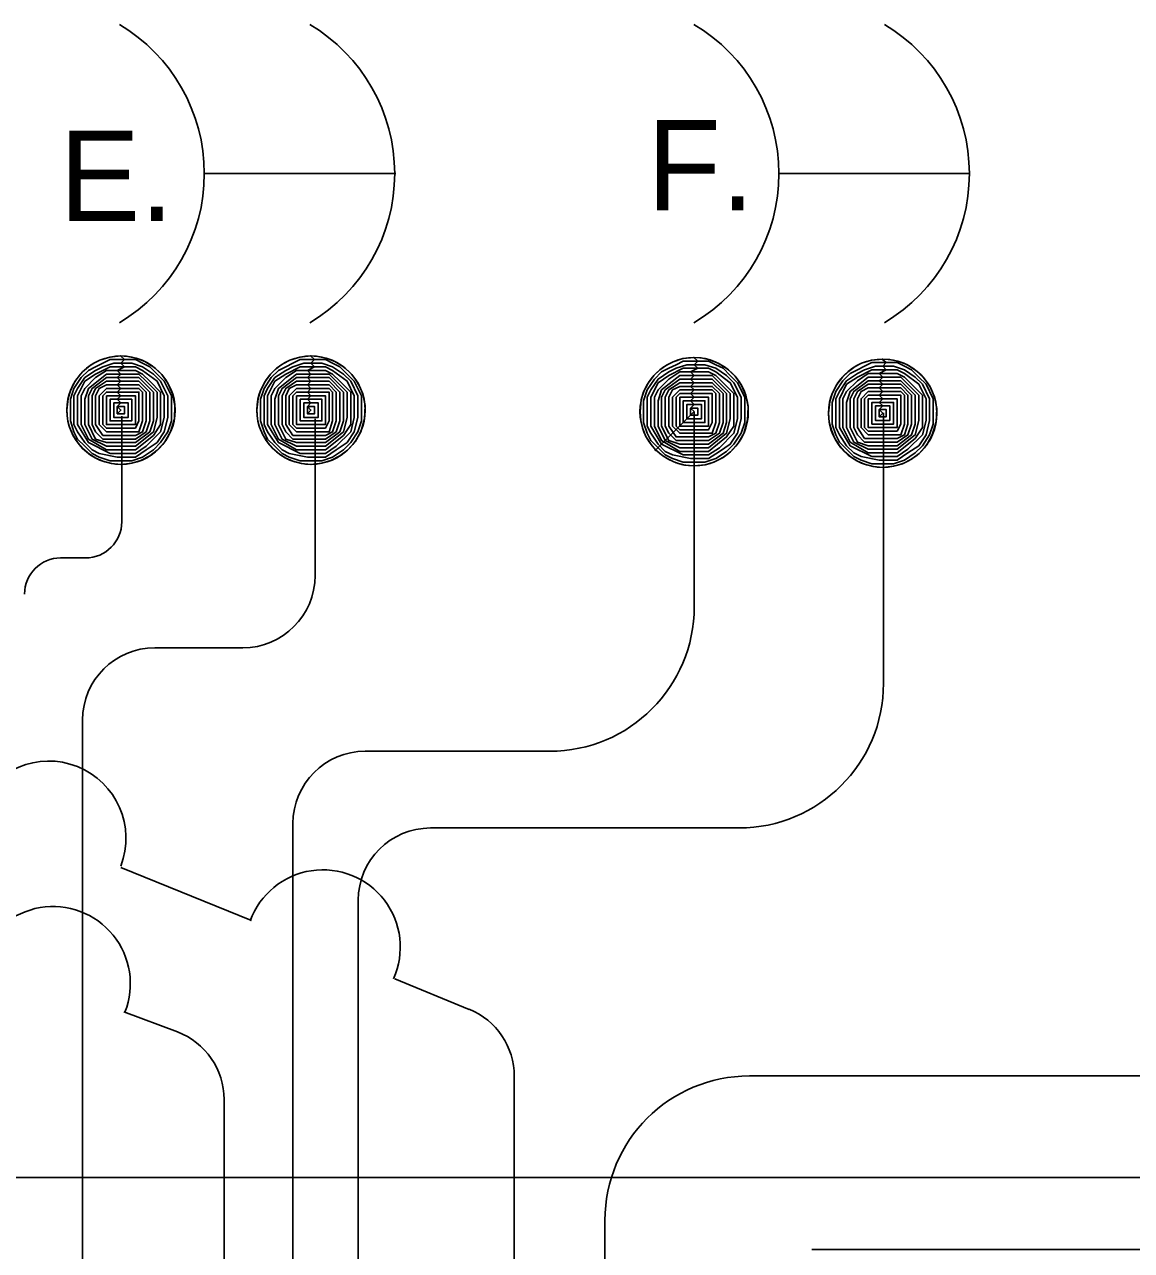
# Model space of a CAD drawing. Extents: x 60923 to 61603, y 43007 to 43447.
# Drawn here: x 61112.25 to 61141.68, y 43160.26 to 43192.85 of the extents above; entities that cross this region are included whole.
import ezdxf

# ---------------------------------------------------------------- set-up
doc = ezdxf.new("R2010")
doc.units = 0
for name, color, linetype in [('Design_EX_Roadway Notes', 7, 'Continuous'), ('Lighting_EX_Above Ground Items', 7, 'Continuous'), ('Signals_PR_Detector Loop', 7, 'Continuous')]:
    doc.layers.add(name, color=color, linetype=linetype)

msp = doc.modelspace()

# ---------------------------------------------------------------- linework, layer by layer
at = {"layer": 'Lighting_EX_Above Ground Items'}
for p, q in [((61066.857, 43162.203), (61169.19, 43162.203)), ((61133.184, 43160.282), (61171.111, 43160.282))]:
    msp.add_line(p, q, dxfattribs=at)
at = {"layer": 'Signals_PR_Detector Loop'}
for p, q in [((61117.031, 43188.886), (61122.123, 43188.886)), ((61132.308, 43188.886), (61137.382, 43188.886)), ((61114.835, 43182.436), (61114.835, 43179.63)), ((61130.055, 43182.554), (61130.055, 43177.371)), ((61135.088, 43182.526), (61135.088, 43175.332)), ((61119.975, 43182.363), (61119.975, 43178.201)), ((61113.875, 43178.67), (61113.209, 43178.67)), ((61118.055, 43176.281), (61115.714, 43176.281)), ((61113.793, 43174.36), (61113.793, 43109.513)), ((61126.214, 43173.53), (61121.308, 43173.53)), ((61119.387, 43171.609), (61119.387, 43117.437)), ((61131.247, 43171.491), (61123.044, 43171.491)), ((61114.808, 43170.443), (61118.283, 43169.028)), ((61121.123, 43169.571), (61121.123, 43118.992)), ((61122.093, 43167.478), (61124.072, 43166.67)), ((61114.891, 43166.606), (61116.313, 43166.071)), ((61125.27, 43164.892), (61125.27, 43124.453)), ((61162.515, 43164.901), (61131.522, 43164.901)), ((61117.554, 43164.273), (61117.554, 43115.707)), ((61127.681, 43161.059), (61127.681, 43126.639))]:
    msp.add_line(p, q, dxfattribs=at)
for points in [[(61114.811, 43184.037), (61114.515, 43184.007), (61114.253, 43183.924), (61114.077, 43183.836), (61113.901, 43183.711), (61113.74, 43183.558), (61113.591, 43183.36), (61113.471, 43183.119), (61113.406, 43182.909), (61113.373, 43182.596), (61113.392, 43182.359), (61113.445, 43182.144), (61113.53, 43181.941), (61113.672, 43181.72), (61113.787, 43181.586), (61113.976, 43181.426), (61114.143, 43181.323), (61114.33, 43181.241), (61114.563, 43181.179), (61114.811, 43181.156), (61115.104, 43181.187), (61115.339, 43181.256), (61115.579, 43181.379), (61115.78, 43181.53), (61115.984, 43181.758), (61116.133, 43182.021), (61116.234, 43182.368), (61116.248, 43182.725), (61116.187, 43183.032), (61116.063, 43183.314), (61115.898, 43183.544), (61115.69, 43183.741), (61115.451, 43183.891), (61115.219, 43183.98), (61114.995, 43184.027), (61114.8, 43184.037), (61114.908, 43183.942), (61114.812, 43183.942), (61114.716, 43183.942), (61114.62, 43183.942), (61114.524, 43183.942), (61114.332, 43183.847), (61114.139, 43183.75), (61113.947, 43183.655), (61113.755, 43183.463), (61113.563, 43183.174), (61113.468, 43182.886), (61113.468, 43182.502), (61113.468, 43182.31), (61113.563, 43182.021), (61113.66, 43181.829), (61113.852, 43181.637), (61114.044, 43181.445), (61114.236, 43181.35), (61114.524, 43181.253), (61114.812, 43181.253), (61115.1, 43181.253), (61115.389, 43181.35), (61115.676, 43181.542), (61115.868, 43181.734), (61116.06, 43182.021), (61116.157, 43182.31), (61116.157, 43182.598), (61116.157, 43182.982), (61115.965, 43183.366), (61115.773, 43183.558), (61115.581, 43183.75), (61115.389, 43183.847), (61115.197, 43183.942), (61115.005, 43183.942), (61114.908, 43183.942), (61114.812, 43183.847), (61114.62, 43183.847), (61114.332, 43183.75), (61114.139, 43183.655), (61113.852, 43183.463), (61113.66, 43183.174), (61113.563, 43182.982), (61113.563, 43182.213), (61113.66, 43182.021), (61113.852, 43181.734), (61114.044, 43181.542), (61114.236, 43181.445), (61114.716, 43181.35), (61115.197, 43181.35), (61115.484, 43181.542), (61115.773, 43181.734), (61115.965, 43182.021), (61116.06, 43182.405), (61116.06, 43182.982), (61115.868, 43183.366), (61115.676, 43183.558), (61115.389, 43183.75), (61115.1, 43183.847), (61114.812, 43183.847), (61114.908, 43183.75), (61114.524, 43183.75), (61114.139, 43183.558), (61113.852, 43183.366), (61113.66, 43182.982), (61113.66, 43182.213)], [(61119.865, 43184.037), (61119.567, 43184.007), (61119.305, 43183.924), (61119.132, 43183.836), (61118.953, 43183.711), (61118.793, 43183.558), (61118.645, 43183.36), (61118.524, 43183.119), (61118.46, 43182.909), (61118.427, 43182.596), (61118.445, 43182.359), (61118.499, 43182.144), (61118.584, 43181.941), (61118.725, 43181.72), (61118.84, 43181.586), (61119.029, 43181.426), (61119.195, 43181.323), (61119.384, 43181.241), (61119.616, 43181.179), (61119.865, 43181.156), (61120.157, 43181.187), (61120.391, 43181.256), (61120.633, 43181.379), (61120.833, 43181.53), (61121.039, 43181.758), (61121.187, 43182.021), (61121.288, 43182.368), (61121.302, 43182.725), (61121.24, 43183.032), (61121.116, 43183.314), (61120.952, 43183.544), (61120.744, 43183.741), (61120.503, 43183.891), (61120.273, 43183.98), (61120.048, 43184.027), (61119.853, 43184.037), (61119.962, 43183.942), (61119.865, 43183.942), (61119.77, 43183.942), (61119.673, 43183.942), (61119.578, 43183.942), (61119.386, 43183.847), (61119.194, 43183.75), (61119.002, 43183.655), (61118.809, 43183.463), (61118.617, 43183.174), (61118.521, 43182.886), (61118.521, 43182.502), (61118.521, 43182.31), (61118.617, 43182.021), (61118.713, 43181.829), (61118.905, 43181.637), (61119.097, 43181.445), (61119.289, 43181.35), (61119.578, 43181.253), (61119.865, 43181.253), (61120.154, 43181.253), (61120.441, 43181.35), (61120.73, 43181.542), (61120.922, 43181.734), (61121.114, 43182.021), (61121.209, 43182.31), (61121.209, 43182.598), (61121.209, 43182.982), (61121.017, 43183.366), (61120.825, 43183.558), (61120.633, 43183.75), (61120.441, 43183.847), (61120.249, 43183.942), (61120.057, 43183.942), (61119.962, 43183.942), (61119.865, 43183.847), (61119.673, 43183.847), (61119.386, 43183.75), (61119.194, 43183.655), (61118.905, 43183.463), (61118.713, 43183.174), (61118.617, 43182.982), (61118.617, 43182.213), (61118.713, 43182.021), (61118.905, 43181.734), (61119.097, 43181.542), (61119.289, 43181.445), (61119.77, 43181.35), (61120.249, 43181.35), (61120.538, 43181.542), (61120.825, 43181.734), (61121.017, 43182.021), (61121.114, 43182.405), (61121.114, 43182.982), (61120.922, 43183.366), (61120.73, 43183.558), (61120.441, 43183.75), (61120.154, 43183.847), (61119.865, 43183.847), (61119.962, 43183.75), (61119.578, 43183.75), (61119.194, 43183.558), (61118.905, 43183.366), (61118.713, 43182.982), (61118.713, 43182.213)], [(61113.66, 43182.213), (61113.947, 43181.734), (61114.524, 43181.445), (61115.197, 43181.445), (61115.484, 43181.637), (61115.868, 43182.021), (61115.965, 43182.405), (61115.965, 43182.982), (61115.773, 43183.366), (61115.389, 43183.655), (61115.197, 43183.75), (61114.908, 43183.75), (61114.716, 43183.655), (61114.428, 43183.655), (61114.139, 43183.463), (61113.852, 43183.174), (61113.755, 43182.982), (61113.755, 43182.213), (61113.947, 43181.829), (61114.428, 43181.542), (61115.197, 43181.542), (61115.676, 43181.926), (61115.868, 43182.213), (61115.868, 43183.078), (61115.581, 43183.366), (61115.389, 43183.558), (61115.197, 43183.655), (61114.716, 43183.655), (61114.812, 43183.558), (61114.428, 43183.558), (61113.947, 43183.174), (61113.852, 43182.886), (61113.852, 43182.213), (61114.044, 43181.829), (61114.428, 43181.637), (61115.197, 43181.637), (61115.676, 43182.021), (61115.773, 43182.405), (61115.773, 43183.078), (61115.484, 43183.366), (61115.292, 43183.558), (61114.812, 43183.558), (61114.716, 43183.463), (61114.428, 43183.463), (61114.044, 43183.174), (61113.947, 43182.982), (61113.947, 43182.213), (61114.139, 43181.829), (61114.428, 43181.734), (61115.197, 43181.734), (61115.581, 43182.021), (61115.676, 43182.31), (61115.676, 43183.078), (61115.292, 43183.463), (61114.716, 43183.463), (61114.812, 43183.366), (61114.428, 43183.366), (61114.139, 43183.174), (61114.044, 43182.982), (61114.044, 43182.213), (61114.139, 43182.021), (61114.332, 43181.829), (61115.197, 43181.829), (61115.484, 43182.021), (61115.581, 43182.31), (61115.581, 43183.078), (61115.292, 43183.366), (61114.812, 43183.366), (61114.716, 43183.271), (61114.428, 43183.271), (61114.236, 43183.174), (61114.139, 43182.982), (61114.139, 43182.213), (61114.332, 43181.926), (61115.197, 43181.926), (61115.389, 43182.021), (61115.484, 43182.31), (61115.484, 43183.078), (61115.292, 43183.271), (61114.716, 43183.271), (61114.812, 43183.174), (61114.428, 43183.174), (61114.236, 43182.982), (61114.236, 43182.213), (61114.428, 43182.021), (61115.292, 43182.021), (61115.389, 43182.31), (61115.389, 43183.078), (61115.292, 43183.174), (61114.812, 43183.174), (61114.716, 43183.078), (61114.428, 43183.078), (61114.332, 43182.982), (61114.332, 43182.213), (61114.428, 43182.118), (61115.197, 43182.118), (61115.292, 43182.31), (61115.292, 43183.078), (61114.716, 43183.078), (61114.812, 43182.982), (61114.428, 43182.982)], [(61118.713, 43182.213), (61119.002, 43181.734), (61119.578, 43181.445), (61120.249, 43181.445), (61120.538, 43181.637), (61120.922, 43182.021), (61121.017, 43182.405), (61121.017, 43182.982), (61120.825, 43183.366), (61120.441, 43183.655), (61120.249, 43183.75), (61119.962, 43183.75), (61119.77, 43183.655), (61119.481, 43183.655), (61119.194, 43183.463), (61118.905, 43183.174), (61118.809, 43182.982), (61118.809, 43182.213), (61119.002, 43181.829), (61119.481, 43181.542), (61120.249, 43181.542), (61120.73, 43181.926), (61120.922, 43182.213), (61120.922, 43183.078), (61120.633, 43183.366), (61120.441, 43183.558), (61120.249, 43183.655), (61119.77, 43183.655), (61119.865, 43183.558), (61119.481, 43183.558), (61119.002, 43183.174), (61118.905, 43182.886), (61118.905, 43182.213), (61119.097, 43181.829), (61119.481, 43181.637), (61120.249, 43181.637), (61120.73, 43182.021), (61120.825, 43182.405), (61120.825, 43183.078), (61120.538, 43183.366), (61120.346, 43183.558), (61119.865, 43183.558), (61119.77, 43183.463), (61119.481, 43183.463), (61119.097, 43183.174), (61119.002, 43182.982), (61119.002, 43182.213), (61119.194, 43181.829), (61119.481, 43181.734), (61120.249, 43181.734), (61120.633, 43182.021), (61120.73, 43182.31), (61120.73, 43183.078), (61120.346, 43183.463), (61119.77, 43183.463), (61119.865, 43183.366), (61119.481, 43183.366), (61119.194, 43183.174), (61119.097, 43182.982), (61119.097, 43182.213), (61119.194, 43182.021), (61119.386, 43181.829), (61120.249, 43181.829), (61120.538, 43182.021), (61120.633, 43182.31), (61120.633, 43183.078), (61120.346, 43183.366), (61119.865, 43183.366), (61119.77, 43183.271), (61119.481, 43183.271), (61119.289, 43183.174), (61119.194, 43182.982), (61119.194, 43182.213), (61119.386, 43181.926), (61120.249, 43181.926), (61120.441, 43182.021), (61120.538, 43182.31), (61120.538, 43183.078), (61120.346, 43183.271), (61119.77, 43183.271), (61119.865, 43183.174), (61119.481, 43183.174), (61119.289, 43182.982), (61119.289, 43182.213), (61119.481, 43182.021), (61120.346, 43182.021), (61120.441, 43182.31), (61120.441, 43183.078), (61120.346, 43183.174), (61119.865, 43183.174), (61119.77, 43183.078), (61119.481, 43183.078), (61119.386, 43182.982), (61119.386, 43182.213), (61119.481, 43182.118), (61120.249, 43182.118), (61120.346, 43182.31), (61120.346, 43183.078), (61119.77, 43183.078), (61119.865, 43182.982), (61119.481, 43182.982)], [(61130.052, 43183.998), (61129.754, 43183.966), (61129.492, 43183.885), (61129.318, 43183.795), (61129.14, 43183.671), (61128.98, 43183.519), (61128.831, 43183.319), (61128.71, 43183.08), (61128.647, 43182.868), (61128.614, 43182.555), (61128.632, 43182.319), (61128.686, 43182.105), (61128.771, 43181.9), (61128.912, 43181.68), (61129.027, 43181.545), (61129.216, 43181.386), (61129.382, 43181.282), (61129.571, 43181.2), (61129.802, 43181.138), (61130.052, 43181.117), (61130.344, 43181.146), (61130.578, 43181.217), (61130.82, 43181.338), (61131.02, 43181.491), (61131.225, 43181.719), (61131.374, 43181.981), (61131.475, 43182.327), (61131.489, 43182.685), (61131.427, 43182.992), (61131.303, 43183.274), (61131.139, 43183.503), (61130.931, 43183.7), (61130.69, 43183.85), (61130.46, 43183.939), (61130.235, 43183.986), (61130.04, 43183.998), (61130.149, 43183.903), (61130.052, 43183.903), (61129.957, 43183.903), (61129.86, 43183.903), (61129.765, 43183.903), (61129.573, 43183.806), (61129.38, 43183.711), (61129.188, 43183.614), (61128.996, 43183.422), (61128.804, 43183.134), (61128.707, 43182.846), (61128.707, 43182.461), (61128.707, 43182.269), (61128.804, 43181.982), (61128.9, 43181.79), (61129.092, 43181.598), (61129.284, 43181.406), (61129.476, 43181.309), (61129.765, 43181.214), (61130.052, 43181.214), (61130.341, 43181.214), (61130.628, 43181.309), (61130.917, 43181.501), (61131.109, 43181.693), (61131.301, 43181.982), (61131.396, 43182.269), (61131.396, 43182.558), (61131.396, 43182.942), (61131.204, 43183.326), (61131.012, 43183.519), (61130.82, 43183.711), (61130.628, 43183.806), (61130.436, 43183.903), (61130.244, 43183.903), (61130.149, 43183.903), (61130.052, 43183.806), (61129.86, 43183.806), (61129.573, 43183.711), (61129.38, 43183.614), (61129.092, 43183.422), (61128.9, 43183.134), (61128.804, 43182.942), (61128.804, 43182.174), (61128.9, 43181.982), (61129.092, 43181.693), (61129.284, 43181.501), (61129.476, 43181.406), (61129.957, 43181.309), (61130.436, 43181.309), (61130.725, 43181.501), (61131.012, 43181.693), (61131.204, 43181.982), (61131.301, 43182.366), (61131.301, 43182.942), (61131.109, 43183.326), (61130.917, 43183.519), (61130.628, 43183.711), (61130.341, 43183.806), (61130.052, 43183.806), (61130.149, 43183.711), (61129.765, 43183.711), (61129.38, 43183.519), (61129.092, 43183.326), (61128.9, 43182.942), (61128.9, 43182.174)], [(61128.9, 43182.174), (61129.188, 43181.693), (61129.765, 43181.406), (61130.436, 43181.406), (61130.725, 43181.598), (61131.109, 43181.982), (61131.204, 43182.366), (61131.204, 43182.942), (61131.012, 43183.326), (61130.628, 43183.614), (61130.436, 43183.711), (61130.149, 43183.711), (61129.957, 43183.614), (61129.668, 43183.614), (61129.38, 43183.422), (61129.092, 43183.134), (61128.996, 43182.942), (61128.996, 43182.174), (61129.188, 43181.79), (61129.668, 43181.501), (61130.436, 43181.501), (61130.917, 43181.885), (61131.109, 43182.174), (61131.109, 43183.038), (61130.82, 43183.326), (61130.628, 43183.519), (61130.436, 43183.614), (61129.957, 43183.614), (61130.052, 43183.519), (61129.668, 43183.519), (61129.188, 43183.134), (61129.092, 43182.846), (61129.092, 43182.174), (61129.284, 43181.79), (61129.668, 43181.598), (61130.436, 43181.598), (61130.917, 43181.982), (61131.012, 43182.366), (61131.012, 43183.038), (61130.725, 43183.326), (61130.533, 43183.519), (61130.052, 43183.519), (61129.957, 43183.422), (61129.668, 43183.422), (61129.284, 43183.134), (61129.188, 43182.942), (61129.188, 43182.174), (61129.38, 43181.79), (61129.668, 43181.693), (61130.436, 43181.693), (61130.82, 43181.982), (61130.917, 43182.269), (61130.917, 43183.038), (61130.533, 43183.422), (61129.957, 43183.422), (61130.052, 43183.326), (61129.668, 43183.326), (61129.38, 43183.134), (61129.284, 43182.942), (61129.284, 43182.174), (61129.38, 43181.982), (61129.573, 43181.79), (61130.436, 43181.79), (61130.725, 43181.982), (61130.82, 43182.269), (61130.82, 43183.038), (61130.533, 43183.326), (61130.052, 43183.326), (61129.957, 43183.23), (61129.668, 43183.23), (61129.476, 43183.134), (61129.38, 43182.942), (61129.38, 43182.174), (61129.573, 43181.885), (61130.436, 43181.885), (61130.628, 43181.982), (61130.725, 43182.269), (61130.725, 43183.038), (61130.533, 43183.23), (61129.957, 43183.23), (61130.052, 43183.134), (61129.668, 43183.134), (61129.476, 43182.942), (61129.476, 43182.174), (61129.668, 43181.982), (61130.533, 43181.982), (61130.628, 43182.269), (61130.628, 43183.038), (61130.533, 43183.134), (61130.052, 43183.134), (61129.957, 43183.038), (61129.668, 43183.038), (61129.573, 43182.942), (61129.573, 43182.174), (61129.668, 43182.077), (61130.436, 43182.077), (61130.533, 43182.269), (61130.533, 43183.038), (61129.957, 43183.038), (61130.052, 43182.942), (61129.668, 43182.942)], [(61135.065, 43183.956), (61134.767, 43183.925), (61134.506, 43183.842), (61134.33, 43183.754), (61134.153, 43183.629), (61133.993, 43183.478), (61133.843, 43183.278), (61133.724, 43183.038), (61133.659, 43182.827), (61133.625, 43182.514), (61133.645, 43182.277), (61133.7, 43182.062), (61133.783, 43181.86), (61133.925, 43181.637), (61134.04, 43181.504), (61134.229, 43181.344), (61134.395, 43181.241), (61134.583, 43181.159), (61134.816, 43181.097), (61135.065, 43181.075), (61135.357, 43181.105), (61135.591, 43181.174), (61135.833, 43181.297), (61136.033, 43181.448), (61136.239, 43181.678), (61136.385, 43181.94), (61136.488, 43182.286), (61136.502, 43182.643), (61136.44, 43182.951), (61136.316, 43183.233), (61136.151, 43183.463), (61135.942, 43183.659), (61135.703, 43183.809), (61135.472, 43183.898), (61135.248, 43183.945), (61135.053, 43183.956), (61135.162, 43183.862), (61135.065, 43183.862), (61134.97, 43183.862), (61134.873, 43183.862), (61134.778, 43183.862), (61134.586, 43183.765), (61134.394, 43183.67), (61134.202, 43183.573), (61134.01, 43183.381), (61133.818, 43183.094), (61133.721, 43182.805), (61133.721, 43182.421), (61133.721, 43182.229), (61133.818, 43181.941), (61133.913, 43181.749), (61134.105, 43181.557), (61134.297, 43181.365), (61134.489, 43181.268), (61134.778, 43181.173), (61135.065, 43181.173), (61135.354, 43181.173), (61135.641, 43181.268), (61135.93, 43181.46), (61136.122, 43181.652), (61136.314, 43181.941), (61136.41, 43182.229), (61136.41, 43182.517), (61136.41, 43182.902), (61136.218, 43183.286), (61136.025, 43183.478), (61135.833, 43183.67), (61135.641, 43183.765), (61135.449, 43183.862), (61135.257, 43183.862), (61135.162, 43183.862), (61135.065, 43183.765), (61134.873, 43183.765), (61134.586, 43183.67), (61134.394, 43183.573), (61134.105, 43183.381), (61133.913, 43183.094), (61133.818, 43182.902), (61133.818, 43182.133), (61133.913, 43181.941), (61134.105, 43181.652), (61134.297, 43181.46), (61134.489, 43181.365), (61134.97, 43181.268), (61135.449, 43181.268), (61135.738, 43181.46), (61136.025, 43181.652), (61136.218, 43181.941), (61136.314, 43182.325), (61136.314, 43182.902), (61136.122, 43183.286), (61135.93, 43183.478), (61135.641, 43183.67), (61135.354, 43183.765), (61135.065, 43183.765), (61135.162, 43183.67), (61134.778, 43183.67), (61134.394, 43183.478), (61134.105, 43183.286), (61133.913, 43182.902), (61133.913, 43182.133)], [(61133.913, 43182.133), (61134.202, 43181.652), (61134.778, 43181.365), (61135.449, 43181.365), (61135.738, 43181.557), (61136.122, 43181.941), (61136.218, 43182.325), (61136.218, 43182.902), (61136.025, 43183.286), (61135.641, 43183.573), (61135.449, 43183.67), (61135.162, 43183.67), (61134.97, 43183.573), (61134.681, 43183.573), (61134.394, 43183.381), (61134.105, 43183.094), (61134.01, 43182.902), (61134.01, 43182.133), (61134.202, 43181.749), (61134.681, 43181.46), (61135.449, 43181.46), (61135.93, 43181.844), (61136.122, 43182.133), (61136.122, 43182.997), (61135.833, 43183.286), (61135.641, 43183.478), (61135.449, 43183.573), (61134.97, 43183.573), (61135.065, 43183.478), (61134.681, 43183.478), (61134.202, 43183.094), (61134.105, 43182.805), (61134.105, 43182.133), (61134.297, 43181.749), (61134.681, 43181.557), (61135.449, 43181.557), (61135.93, 43181.941), (61136.025, 43182.325), (61136.025, 43182.997), (61135.738, 43183.286), (61135.546, 43183.478), (61135.065, 43183.478), (61134.97, 43183.381), (61134.681, 43183.381), (61134.297, 43183.094), (61134.202, 43182.902), (61134.202, 43182.133), (61134.394, 43181.749), (61134.681, 43181.652), (61135.449, 43181.652), (61135.833, 43181.941), (61135.93, 43182.229), (61135.93, 43182.997), (61135.546, 43183.381), (61134.97, 43183.381), (61135.065, 43183.286), (61134.681, 43183.286), (61134.394, 43183.094), (61134.297, 43182.902), (61134.297, 43182.133), (61134.394, 43181.941), (61134.586, 43181.749), (61135.449, 43181.749), (61135.738, 43181.941), (61135.833, 43182.229), (61135.833, 43182.997), (61135.546, 43183.286), (61135.065, 43183.286), (61134.97, 43183.189), (61134.681, 43183.189), (61134.489, 43183.094), (61134.394, 43182.902), (61134.394, 43182.133), (61134.586, 43181.844), (61135.449, 43181.844), (61135.641, 43181.941), (61135.738, 43182.229), (61135.738, 43182.997), (61135.546, 43183.189), (61134.97, 43183.189), (61135.065, 43183.094), (61134.681, 43183.094), (61134.489, 43182.902), (61134.489, 43182.133), (61134.681, 43181.941), (61135.546, 43181.941), (61135.641, 43182.229), (61135.641, 43182.997), (61135.546, 43183.094), (61135.065, 43183.094), (61134.97, 43182.997), (61134.681, 43182.997), (61134.586, 43182.902), (61134.586, 43182.133), (61134.681, 43182.036), (61135.449, 43182.036), (61135.546, 43182.229), (61135.546, 43182.997), (61134.97, 43182.997), (61135.065, 43182.902), (61134.681, 43182.902)], [(61114.428, 43182.982), (61114.428, 43182.213), (61115.197, 43182.213), (61115.197, 43182.982), (61114.812, 43182.982), (61114.716, 43182.886), (61114.524, 43182.886), (61114.524, 43182.31), (61115.1, 43182.31), (61115.1, 43182.886), (61114.716, 43182.886), (61114.812, 43182.79), (61114.62, 43182.79), (61114.62, 43182.405), (61115.005, 43182.405), (61115.005, 43182.79), (61114.812, 43182.79), (61114.716, 43182.694), (61114.716, 43182.502), (61114.908, 43182.502), (61114.908, 43182.694), (61114.716, 43182.694), (61114.812, 43182.598), (61114.716, 43182.502)], [(61119.481, 43182.982), (61119.481, 43182.213), (61120.249, 43182.213), (61120.249, 43182.982), (61119.865, 43182.982), (61119.77, 43182.886), (61119.578, 43182.886), (61119.578, 43182.31), (61120.154, 43182.31), (61120.154, 43182.886), (61119.77, 43182.886), (61119.865, 43182.79), (61119.673, 43182.79), (61119.673, 43182.405), (61120.057, 43182.405), (61120.057, 43182.79), (61119.865, 43182.79), (61119.77, 43182.694), (61119.77, 43182.502), (61119.962, 43182.502), (61119.962, 43182.694), (61119.77, 43182.694), (61119.865, 43182.598), (61119.77, 43182.502)], [(61129.668, 43182.942), (61129.668, 43182.174), (61130.436, 43182.174), (61130.436, 43182.942), (61130.052, 43182.942), (61129.957, 43182.846), (61129.765, 43182.846), (61129.765, 43182.269), (61130.341, 43182.269), (61130.341, 43182.846), (61129.957, 43182.846), (61130.052, 43182.75), (61129.86, 43182.75), (61129.86, 43182.366), (61130.244, 43182.366), (61130.244, 43182.75), (61130.052, 43182.75), (61129.957, 43182.654), (61129.957, 43182.461), (61130.149, 43182.461), (61130.149, 43182.654), (61129.957, 43182.654), (61130.052, 43182.558), (61129.011, 43181.516)], [(61134.681, 43182.902), (61134.681, 43182.133), (61135.449, 43182.133), (61135.449, 43182.902), (61135.065, 43182.902), (61134.97, 43182.805), (61134.778, 43182.805), (61134.778, 43182.229), (61135.354, 43182.229), (61135.354, 43182.805), (61134.97, 43182.805), (61135.065, 43182.709), (61134.873, 43182.709), (61134.873, 43182.325), (61135.257, 43182.325), (61135.257, 43182.709), (61135.065, 43182.709), (61134.97, 43182.613), (61134.97, 43182.421), (61135.162, 43182.421), (61135.162, 43182.613), (61134.97, 43182.613), (61135.065, 43182.517), (61134.97, 43182.421)]]:
    msp.add_lwpolyline(points, dxfattribs=at)
for centre in [(61114.813, 43182.597), (61119.866, 43182.597), (61130.053, 43182.557), (61135.066, 43182.515)]:
    msp.add_circle(centre, 1.44, dxfattribs=at)
for centre, radius, start, end in [((61112.425, 43188.885), 4.605, 300.6211, 59.379), ((61117.486, 43188.885), 4.605, 300.6211, 59.379), ((61127.703, 43188.885), 4.605, 300.6211, 59.379), ((61132.764, 43188.885), 4.605, 300.6211, 59.379), ((61113.874, 43179.63), 0.96, 270, 0), ((61113.21, 43177.71), 0.96, 90, 180), ((61118.054, 43178.201), 1.921, 270, 0), ((61126.214, 43177.371), 3.841, 270, 0), ((61115.713, 43174.36), 1.921, 90, 180), ((61131.246, 43175.332), 3.841, 270, 0), ((61121.307, 43171.609), 1.921, 90, 180), ((61112.891, 43171.214), 2.055, 339.0341, 157.2942), ((61123.043, 43169.57), 1.921, 90, 180), ((61120.184, 43168.324), 2.055, 335.8219, 160.0858), ((61113.008, 43167.349), 2.055, 338.5119, 160.2403), ((61123.349, 43164.891), 1.921, 0, 67.8441), ((61115.634, 43164.273), 1.921, 0, 69.2969), ((61131.522, 43161.059), 3.841, 90, 180)]:
    msp.add_arc(centre, radius, start, end, dxfattribs=at)

# ---------------------------------------------------------------- texts
at = {"layer": 'Design_EX_Roadway Notes'}
for s, p in [('F.', (61128.801, 43187.907)), ('E.', (61113.179, 43187.629))]:
    msp.add_text(s, height=2.4008, dxfattribs=at).set_placement(p)

doc.saveas('drawing.dxf')
